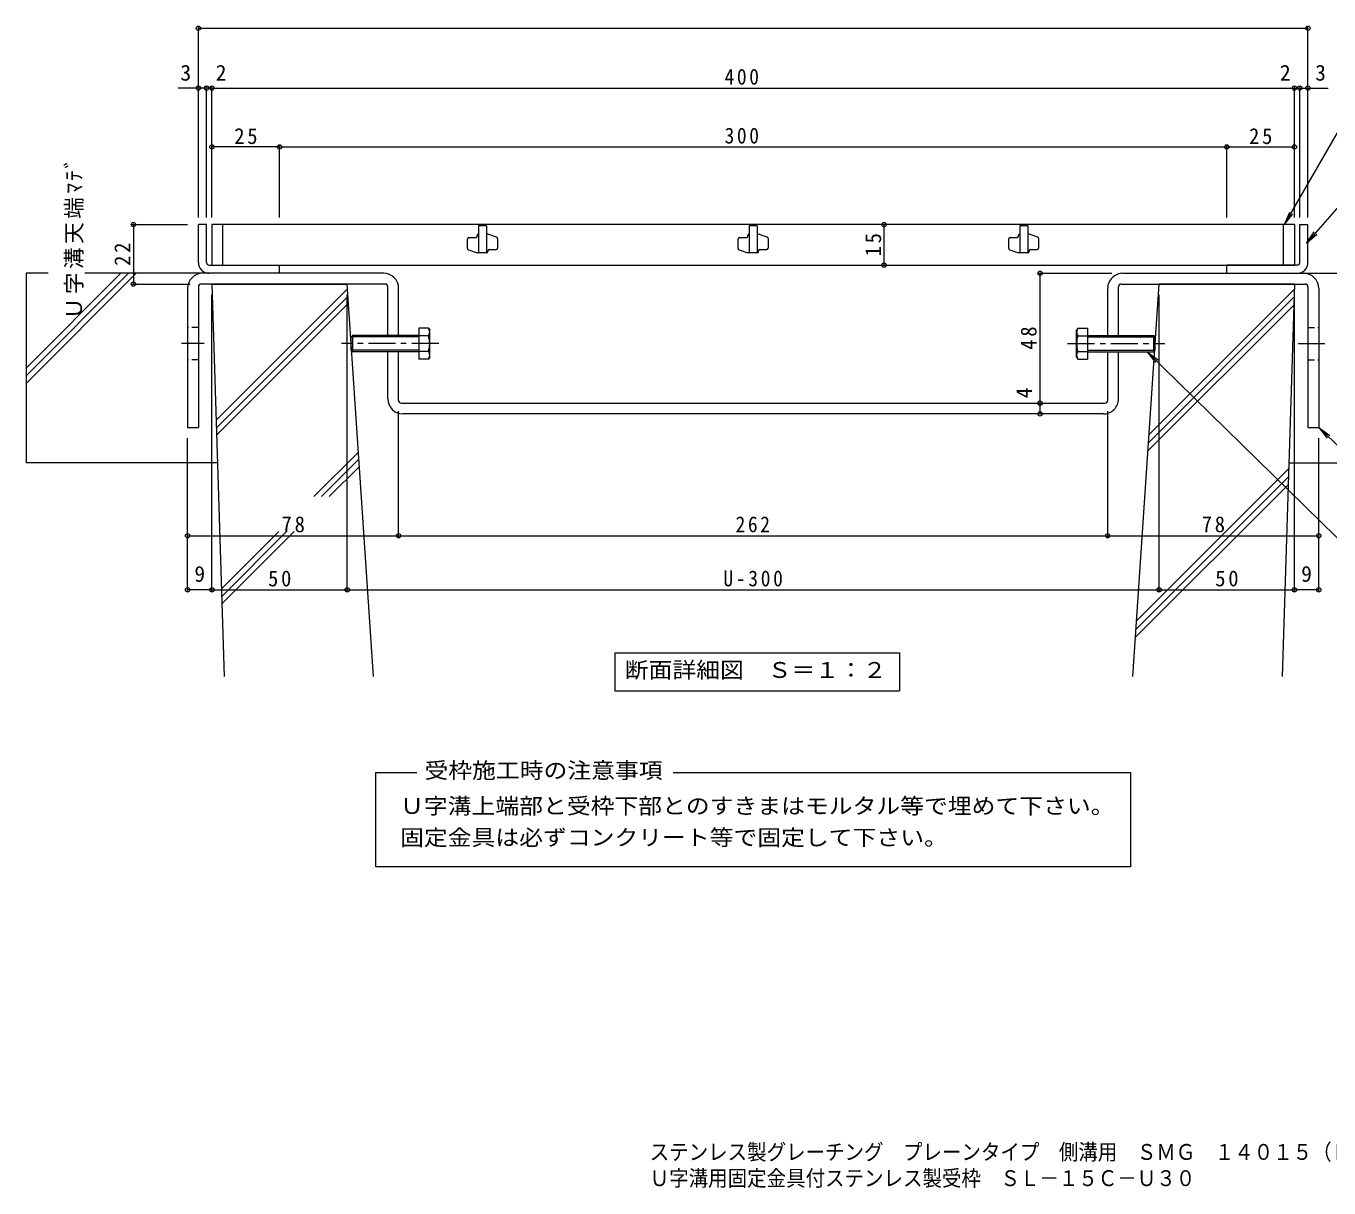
# Model space of a CAD drawing. Units: millimetres at full size; details may follow other scales. Extents: x -323 to 600, y -1771 to 316.
# Drawn here: x -323 to 158.4, y -388.1 to 41.3 of the extents above; entities that cross this region are included whole.
import ezdxf
from ezdxf.enums import TextEntityAlignment as Align

# ---------------------------------------------------------------- set-up
doc = ezdxf.new("R2010")
doc.units = ezdxf.units.MM
doc.header["$LTSCALE"] = 2
doc.header["$PDMODE"] = 32
doc.header["$PDSIZE"] = 1.6
doc.linetypes.add('CHAIN1', pattern=[8, 5, -1, 1, -1])
doc.linetypes.add('DASHED1', pattern=[1.8, 1.2, -0.6])
doc.layers.add('D-0', color=2, linetype='Continuous')
for name, color, linetype, lineweight in [('D-1', 2, 'Continuous', 9), ('D-2', 3, 'Continuous', 9), ('D-4', 7, 'Continuous', 9), ('D-5', 7, 'Continuous', 9), ('D-6', 6, 'Continuous', 9), ('D-8', 3, 'Continuous', 9), ('D-A', 2, 'Continuous', 9)]:
    doc.layers.add(name, color=color, linetype=linetype, lineweight=lineweight)
doc.styles.add('ＭＳ ゴシック', font='')
doc.styles.get('ＭＳ ゴシック').set_extended_font_data('MS Gothic')

msp = doc.modelspace()

# ---------------------------------------------------------------- linework, layer by layer
at = {"layer": 'D-1'}
for p, q in [((-259.364, -46.032), (-259.364, -32.032)), ((-256.364, -32.032), (-259.364, -32.032)), ((-256.364, -46.032), (-256.364, -32.032)), ((147.635, -46.032), (147.635, -32.032)), ((147.635, -32.032), (150.635, -32.032)), ((150.635, -46.032), (150.635, -32.032)), ((-255.364, -47.032), (-229.364, -47.032)), ((-229.364, -50.032), (-229.364, -47.032)), ((146.635, -47.032), (120.635, -47.032)), ((120.635, -50.032), (120.635, -47.032)), ((-255.365, -50.032), (-256.365, -50.032)), ((-229.364, -50.032), (-255.365, -50.032)), ((120.635, -50.032), (146.635, -50.032)), ((146.635, -50.032), (147.635, -50.032))]:
    msp.add_line(p, q, dxfattribs=at)
for centre, radius, start, end in [((-255.364, -46.032), 4, 180, 270), ((-255.364, -46.032), 1, 180, 270), ((146.635, -46.032), 1, 270, 0), ((146.635, -46.032), 4, 270, 0)]:
    msp.add_arc(centre, radius, start, end, dxfattribs=at)
at = {"layer": 'D-2'}
for p, q in [((145.635, -32.032), (-254.365, -32.032)), ((-250.365, -47.032), (-250.365, -32.032)), ((-155.865, -32.532), (-155.865, -42.532)), ((-152.865, -32.532), (-155.865, -32.532)), ((-152.865, -32.532), (-152.865, -42.532)), ((-55.865, -32.532), (-55.865, -42.532)), ((-52.865, -32.532), (-55.865, -32.532)), ((-52.865, -32.532), (-52.865, -42.532)), ((44.135, -32.532), (44.135, -42.532)), ((47.135, -32.532), (44.135, -32.532)), ((47.135, -32.532), (47.135, -42.532)), ((141.635, -47.032), (141.635, -32.032)), ((145.635, -32.032), (145.635, -47.032)), ((-159.865, -40.929), (-159.865, -37.282)), ((-159.365, -36.782), (-156.865, -36.782)), ((-156.365, -36.282), (-156.365, -36.032)), ((-152.365, -35.532), (-152.865, -35.532)), ((-149.197, -36.664), (-152.365, -35.532)), ((-148.865, -37.134), (-148.865, -40.782)), ((-59.865, -40.929), (-59.865, -37.282)), ((-59.365, -36.782), (-56.865, -36.782)), ((-56.365, -36.282), (-56.365, -36.032)), ((-52.365, -35.532), (-52.865, -35.532)), ((-49.197, -36.664), (-52.365, -35.532)), ((-48.865, -37.134), (-48.865, -40.782)), ((40.135, -40.929), (40.135, -37.282)), ((40.635, -36.782), (43.135, -36.782)), ((43.635, -36.282), (43.635, -36.032)), ((47.635, -35.532), (47.135, -35.532)), ((50.803, -36.664), (47.635, -35.532)), ((51.135, -37.134), (51.135, -40.782)), ((-159.533, -41.401), (-156.365, -42.532)), ((-152.865, -42.532), (-156.365, -42.532)), ((-152.365, -42.032), (-152.365, -41.782)), ((-151.865, -41.282), (-149.365, -41.282)), ((-59.533, -41.401), (-56.365, -42.532)), ((-52.865, -42.532), (-56.365, -42.532)), ((-52.365, -42.032), (-52.365, -41.782)), ((-51.865, -41.282), (-49.365, -41.282)), ((40.467, -41.401), (43.635, -42.532)), ((47.135, -42.532), (43.635, -42.532)), ((47.635, -42.032), (47.635, -41.782)), ((48.135, -41.282), (50.635, -41.282))]:
    msp.add_line(p, q, dxfattribs=at)
msp.add_lwpolyline([(-254.365, -32.032), (-254.365, -47.032), (145.635, -47.032)], dxfattribs=at)
for centre, start, end in [((-159.365, -37.282), 90, 180), ((-156.865, -36.282), 270, 0), ((-155.865, -36.032), 90, 180), ((-149.365, -37.134), 0, 70.34616), ((-59.365, -37.282), 90, 180), ((-56.865, -36.282), 270, 0), ((-55.865, -36.032), 90, 180), ((-49.365, -37.134), 0, 70.34616), ((40.635, -37.282), 90, 180), ((43.135, -36.282), 270, 0), ((44.135, -36.032), 90, 180), ((50.635, -37.134), 0, 70.34616), ((-159.365, -40.929), 180, 250.34616), ((-152.865, -42.032), 270, 0), ((-151.865, -41.782), 90, 180), ((-149.365, -40.782), 270, 0), ((-59.365, -40.929), 180, 250.34616), ((-52.865, -42.032), 270, 0), ((-51.865, -41.782), 90, 180), ((-49.365, -40.782), 270, 0), ((40.635, -40.929), 180, 250.34616), ((47.135, -42.032), 270, 0), ((48.135, -41.782), 90, 180), ((50.635, -40.782), 270, 0)]:
    msp.add_arc(centre, 0.5, start, end, dxfattribs=at)
at = {"layer": 'D-4'}
for p, q in [((-259.364, -29.441), (-259.364, 41.141)), ((-259.364, 40.541), (150.635, 40.541)), ((150.635, -29.441), (150.635, 41.141)), ((-255.365, 18.402), (-266.897, 18.402)), ((-256.365, -29.441), (-256.365, 19.002)), ((-254.365, 18.402), (-255.365, 18.402)), ((-254.365, -29.441), (-254.365, 19.002)), ((-254.365, 18.402), (145.635, 18.402)), ((145.635, -29.441), (145.635, 19.002)), ((145.635, 18.402), (146.635, 18.402)), ((146.635, 18.402), (158.167, 18.402)), ((147.635, -29.441), (147.635, 19.002)), ((-229.364, -3.348), (-254.365, -3.348)), ((-229.364, -29.441), (-229.364, -2.748)), ((-229.364, -3.348), (120.635, -3.348)), ((120.635, -29.441), (120.635, -2.748)), ((120.635, -3.348), (145.635, -3.348)), ((-283.965, -32.032), (-263.364, -32.032)), ((-283.365, -32.032), (-283.365, -54.032)), ((-5.979, -47.032), (-5.979, -32.032)), ((51.036, -50.032), (78.235, -50.032)), ((-283.965, -54.032), (-262.365, -54.032)), ((-254.365, -167.632), (-254.365, -58.032)), ((-204.365, -167.632), (-204.365, -58.032)), ((95.635, -167.632), (95.635, -58.032)), ((145.635, -167.632), (145.635, -58.032)), ((-185.365, -147.632), (-185.365, -101.032)), ((76.636, -147.632), (76.636, -101.032)), ((-263.365, -167.632), (-263.365, -111.032)), ((154.635, -167.632), (154.635, -111.032)), ((-263.365, -147.032), (-185.365, -147.032)), ((-185.365, -147.032), (76.636, -147.032)), ((76.636, -147.032), (154.635, -147.032)), ((-254.365, -167.032), (-263.365, -167.032)), ((-254.365, -167.032), (-204.365, -167.032)), ((-204.365, -167.032), (95.635, -167.032)), ((95.635, -167.032), (145.635, -167.032)), ((154.635, -167.032), (145.635, -167.032))]:
    msp.add_line(p, q, dxfattribs=at)
msp.add_lwpolyline([(51.636, -102.032), (51.636, -98.032), (51.636, -50.032)], dxfattribs=at)
for p in [(-259.364, 40.541), (150.635, 40.541), (-259.364, 18.402), (-256.365, 18.402), (-254.365, 18.402), (145.635, 18.402), (147.635, 18.402), (150.635, 18.402), (-254.365, -3.348), (-229.364, -3.348), (120.635, -3.348), (145.635, -3.348), (-283.365, -32.032), (-5.979, -32.032), (-5.979, -47.032), (51.636, -50.032), (-283.365, -54.032), (51.636, -98.032), (51.636, -102.032), (-263.365, -147.032), (-185.365, -147.032), (76.636, -147.032), (154.635, -147.032), (-263.365, -167.032), (-254.365, -167.032), (-204.365, -167.032), (95.635, -167.032), (145.635, -167.032), (154.635, -167.032)]:
    msp.add_point(p, dxfattribs=at)
at = {"layer": 'D-5'}
for p, q in [((141.975, -32.032), (167.084, 11.458)), ((174.591, -10.767), (150.127, -38.876)), ((141.975, -32.032), (143.888, -27.413)), ((141.975, -32.032), (145.019, -28.065)), ((150.127, -38.876), (152.889, -34.708)), ((150.127, -38.876), (153.874, -35.565)), ((91.259, -79.032), (94.342, -82.968)), ((154.635, -107.032), (157.771, -110.926)), ((-105.434, -190.342), (-0.234, -190.342)), ((-105.434, -190.342), (-105.434, -204.342)), ((-0.234, -190.342), (-0.234, -204.342)), ((-105.434, -204.342), (-0.234, -204.342)), ((-193.823, -234.484), (-178.606, -234.484)), ((-193.823, -269.406), (-193.823, -234.484)), ((-83.893, -234.484), (85.094, -234.484)), ((85.094, -234.484), (85.094, -269.406)), ((85.094, -269.406), (-193.823, -269.406))]:
    msp.add_line(p, q, dxfattribs=at)
for points in [[(264.216, -170.386), (184.445, -170.386), (91.259, -79.032), (95.255, -82.036)], [(196.287, -146.775), (154.635, -107.032), (158.672, -109.982)]]:
    msp.add_lwpolyline(points, dxfattribs=at)
at = {"layer": 'D-6'}
for p, q in [((-323.045, -50.032), (-323.044, -120.032)), ((-323.045, -85.09), (-287.987, -50.032)), ((-323.045, -90.747), (-282.33, -50.032)), ((-323.045, -87.918), (-285.159, -50.032)), ((-314.871, -50.032), (-323.045, -50.032)), ((-255.365, -50.032), (-301.274, -50.032)), ((-254.365, -54.032), (-204.365, -54.032)), ((-254.365, -54.032), (-249.833, -199.032)), ((-252.792, -104.36), (-204.246, -55.814)), ((-194.698, -199.032), (-204.365, -54.032)), ((85.969, -199.032), (95.635, -54.032)), ((91.928, -109.64), (145.574, -55.994)), ((145.635, -54.032), (95.635, -54.032)), ((145.635, -54.032), (141.104, -199.032)), ((-252.706, -107.103), (-204.069, -58.466)), ((-252.62, -109.845), (-203.892, -61.117)), ((91.524, -115.701), (145.392, -61.833)), ((91.726, -112.67), (145.483, -58.914)), ((-252.302, -120.032), (-323.044, -120.032)), ((-216.72, -132.581), (-200.227, -116.089)), ((-213.892, -132.581), (-200.051, -118.741)), ((143.573, -120.032), (214.315, -120.032)), ((-211.063, -132.581), (-199.874, -121.392)), ((87.336, -178.526), (143.5, -122.361)), ((86.932, -184.586), (143.318, -128.201)), ((87.134, -181.556), (143.409, -125.281)), ((-250.844, -166.705), (-229.628, -145.489)), ((-250.758, -169.448), (-226.799, -145.489)), ((-250.672, -172.19), (-223.971, -145.489))]:
    msp.add_line(p, q, dxfattribs=at)
msp.add_lwpolyline([(146.635, -50.032), (214.315, -50.032), (214.315, -120.032)], dxfattribs=at)
at = {"layer": 'D-8'}
for p, q in [((-190.965, -50.032), (-257.765, -50.032)), ((82.235, -50.032), (149.035, -50.032)), ((-263.365, -55.632), (-263.365, -107.032)), ((-259.365, -55.032), (-259.365, -107.032)), ((-190.365, -54.032), (-258.365, -54.032)), ((-189.365, -73.032), (-189.365, -55.032)), ((-185.365, -73.032), (-185.365, -55.632)), ((76.636, -73.032), (76.636, -55.632)), ((80.636, -73.032), (80.636, -55.032)), ((81.636, -54.032), (149.635, -54.032)), ((150.635, -55.032), (150.635, -107.032)), ((154.635, -55.632), (154.635, -107.032)), ((-189.365, -96.432), (-189.365, -79.032)), ((-185.365, -97.032), (-185.365, -79.032)), ((76.636, -97.032), (76.636, -79.032)), ((80.636, -96.432), (80.636, -79.032)), ((-184.365, -98.032), (75.636, -98.032)), ((75.036, -102.032), (-183.765, -102.032)), ((-263.365, -107.032), (-259.365, -107.032)), ((150.635, -107.032), (154.635, -107.032))]:
    msp.add_line(p, q, dxfattribs=at)
at = {"layer": 'D-8', "linetype": 'DASHED1'}
for p, q in [((-259.365, -70.032), (-263.365, -70.032)), ((150.635, -70.032), (154.635, -70.032)), ((-185.365, -73.032), (-189.365, -73.032)), ((76.636, -73.032), (80.636, -73.032)), ((-185.365, -79.032), (-189.365, -79.032)), ((76.636, -79.032), (80.636, -79.032)), ((-259.365, -82.032), (-263.365, -82.032)), ((150.635, -82.032), (154.635, -82.032))]:
    msp.add_line(p, q, dxfattribs=at)
at = {"layer": 'D-8', "linetype": 'CHAIN1'}
for p, q in [((-257.215, -76.032), (-265.617, -76.032)), ((147.055, -76.032), (156.888, -76.032))]:
    msp.add_line(p, q, dxfattribs=at)
at = {"layer": 'D-8'}
for centre, radius, start, end in [((-257.765, -55.632), 5.6, 90, 180), ((-190.965, -55.632), 5.6, 359.99998, 89.99998), ((82.236, -55.632), 5.6, 90.00008, 180.00008), ((149.035, -55.632), 5.6, 0.00008, 90.00008), ((-258.365, -55.032), 1, 90, 180), ((-190.365, -55.032), 1, 0, 90), ((81.636, -55.032), 1, 90.00008, 180.00008), ((149.635, -55.032), 1, 0.00008, 90.00008), ((-183.765, -96.432), 5.6, 180, 270), ((-184.365, -97.032), 1, 180, 270), ((75.036, -96.432), 5.6, 270, 0.00008), ((75.636, -97.032), 1, 270, 0.00008)]:
    msp.add_arc(centre, radius, start, end, dxfattribs=at)
at = {"layer": 'D-A'}
for p, q in [((-177.898, -70.259), (-177.898, -81.806)), ((-174.344, -70.259), (-177.898, -70.259)), ((-174.344, -70.259), (-173.898, -71.032)), ((-173.898, -81.032), (-173.898, -71.032)), ((65.615, -70.259), (65.169, -71.032)), ((65.169, -81.032), (65.169, -71.032)), ((65.615, -70.259), (69.169, -70.259)), ((69.169, -70.259), (69.169, -81.806)), ((-202.898, -73.574), (-202.356, -73.032)), ((-202.898, -78.491), (-202.898, -73.574)), ((-177.898, -73.574), (-202.898, -73.574)), ((-202.356, -73.032), (-202.356, -79.032)), ((-177.898, -73.032), (-202.356, -73.032)), ((-174.344, -73.146), (-177.898, -73.146)), ((65.615, -73.145), (69.169, -73.145)), ((69.169, -73.032), (93.627, -73.032)), ((69.169, -73.574), (94.169, -73.574)), ((93.627, -73.032), (93.627, -79.032)), ((94.169, -73.574), (93.627, -73.032)), ((94.169, -78.491), (94.169, -73.574)), ((-202.898, -78.491), (-202.356, -79.032)), ((-177.898, -78.491), (-202.898, -78.491)), ((-177.898, -79.032), (-202.356, -79.032)), ((-174.344, -78.919), (-177.898, -78.919)), ((-174.344, -81.806), (-177.898, -81.806)), ((-173.898, -81.032), (-174.344, -81.806)), ((65.169, -81.032), (65.615, -81.806)), ((65.615, -78.919), (69.169, -78.919)), ((65.615, -81.806), (69.169, -81.806)), ((69.169, -78.491), (94.169, -78.491)), ((69.169, -79.032), (93.627, -79.032)), ((94.169, -78.491), (93.627, -79.032))]:
    msp.add_line(p, q, dxfattribs=at)
at = {"layer": 'D-A', "linetype": 'CHAIN1'}
for p, q in [((-170.537, -76.032), (-206.431, -76.032)), ((61.808, -76.032), (97.702, -76.032))]:
    msp.add_line(p, q, dxfattribs=at)
at = {"layer": 'D-A'}
for centre, radius, start, end in [((-177.296, -71.963), 3.408, 4.38434, 30.00008), ((-176.744, -71.612), 2.848, 327.42453, 358.19139), ((68.566, -71.962), 3.408, 150, 175.61575), ((68.015, -71.612), 2.848, 181.80869, 212.57555), ((-183.451, -76.032), 9.553, 342.41212, 17.58804), ((74.722, -76.032), 9.553, 162.41203, 197.58795), ((-177.296, -80.102), 3.408, 330.00009, 355.61583), ((-176.744, -80.452), 2.848, 1.80878, 32.57564), ((68.566, -80.102), 3.408, 184.38426, 210), ((68.015, -80.452), 2.848, 147.42445, 178.19131)]:
    msp.add_arc(centre, radius, start, end, dxfattribs=at)

# ---------------------------------------------------------------- texts
at = {"layer": 'D-0', "style": 'ＭＳ ゴシック', "width": 0.9}
msp.add_text('Ｕ字溝用固定金具付ステンレス製受枠\u3000ＳＬ－１５Ｃ－Ｕ３０', height=5.865, dxfattribs=at).set_placement((-92.591, -389.171), align=Align.BOTTOM_LEFT)
at = {"layer": 'D-4', "color": 2, "style": 'ＭＳ ゴシック'}
for s, p in [('3', (-266.025, 19.402)), ('2', (-252.996, 19.402)), ('2', (140.267, 19.402)), ('3', (153.295, 19.402)), ('9', (-260.865, -165.832)), ('9', (148.135, -165.832))]:
    msp.add_text(s, height=5.865, dxfattribs=at).set_placement(p, align=Align.BOTTOM_LEFT)
msp.add_text('4', height=5.865, rotation=90, dxfattribs=at).set_placement((50.436, -96.259), align=Align.BOTTOM_LEFT)
at = {"layer": 'D-4', "color": 2, "char_height": 5.865, "attachment_point": 7, "style": 'ＭＳ ゴシック'}
for s, insert in [('\\T1.27;\\W0.9;400', (-64.929, 19.596)), ('\\T1.27;\\W0.95;25', (-246.115, -2.348)), ('\\T1.27;\\W0.9;300', (-64.929, -2.164)), ('\\T1.27;\\W0.95;25', (128.885, -2.348)), ('\\T1.27;\\W0.95;78', (-228.615, -145.832)), ('\\T1.27;\\W0.9;262', (-60.865, -145.832)), ('\\T1.27;\\W0.95;78', (111.385, -145.832)), ('\\T1.27;\\W0.95;50', (-233.615, -165.832)), ('\\T1.28;\\W0.9;U-300', (-65.365, -165.832)), ('\\T1.27;\\W0.95;50', (116.385, -165.832))]:
    msp.add_mtext(s, dxfattribs=dict(at, insert=insert))
at = {"layer": 'D-4', "color": 2, "char_height": 5.865, "attachment_point": 7, "rotation": 90, "style": 'ＭＳ ゴシック'}
for s, insert in [('\\T1.16;Ｕ字溝天端ﾏﾃﾞ', (-301.746, -67.032)), ('\\T1.27;\\W0.95;15', (-6.979, -43.782)), ('\\T1.27;\\W0.95;22', (-284.565, -47.282)), ('\\T1.27;\\W0.95;48', (50.436, -78.282))]:
    msp.add_mtext(s, dxfattribs=dict(at, insert=insert))
at = {"layer": 'D-5', "color": 2, "style": 'ＭＳ ゴシック'}
for s, width, p in [('断面詳細図\u3000Ｓ＝１：２', 1.1, (-101.834, -201.342)), ('受枠施工時の注意事項', 1.1, (-175.829, -238.453)), ('Ｕ字溝上端部と受枠下部とのすきまはモルタル等で埋めて下さい。', 1.1, (-184.829, -251.594)), ('固定金具は必ずコンクリート等で固定して下さい。', 1.1, (-184.829, -263.254)), ('ステンレス製グレーチング\u3000プレーンタイプ\u3000側溝用\u3000ＳＭＧ\u3000１４０１５（Ｐ＝１５）', 0.9, (-92.591, -379.48))]:
    msp.add_text(s, height=5.865, dxfattribs=dict(at, width=width)).set_placement(p, align=Align.BOTTOM_LEFT)

doc.saveas('drawing.dxf')
